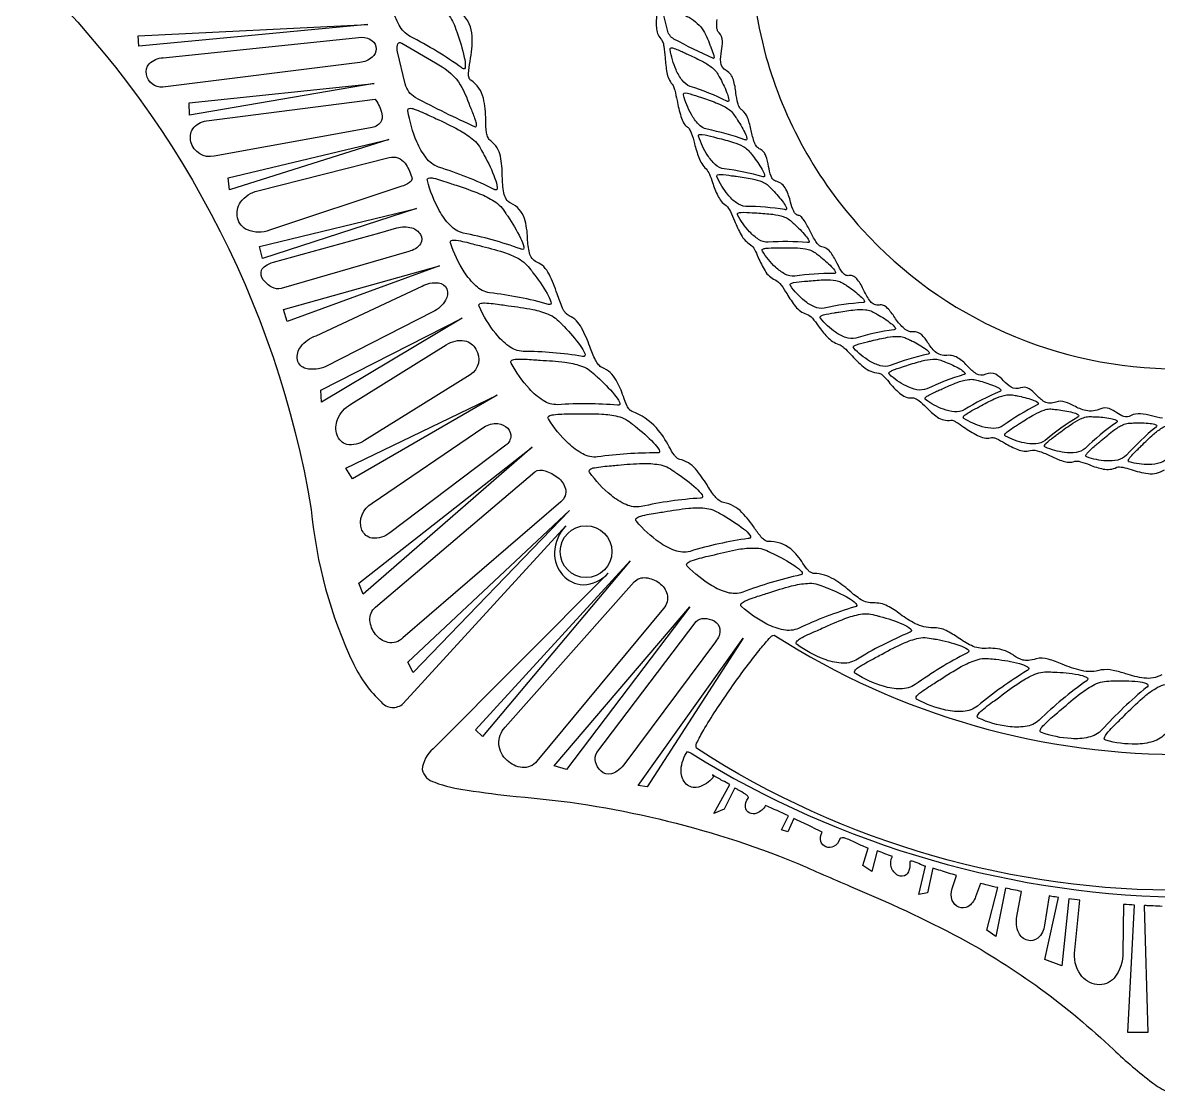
# Model space of a CAD drawing. Extents: x -4 to 118, y -79 to 10.
# Drawn here: x 39.685 to 43.401, y -11.518 to -8.018 of the extents above; entities that cross this region are included whole.
import ezdxf

# ---------------------------------------------------------------- set-up
doc = ezdxf.new("R2010")
doc.units = 0
doc.header["$MEASUREMENT"] = 0

msp = doc.modelspace()

# ---------------------------------------------------------------- linework, layer by layer
for points in [[(44.8648, -7.7514, 0.414337), (43.4657, -6.3523, 0.414336), (42.0666, -7.7514, 0.067872), (42.1175, -8.1277, 0.116958), (42.4319, -8.6939, 0.211596), (43.4657, -9.1504, 0.209775), (44.4936, -8.7004, 0.120786), (44.8165, -8.1166, 0.065799)], [(40.9681, -7.9051, -0.017065), (41.0355, -7.953, -0.044776), (41.0755, -7.9899, -0.068084), (41.0921, -8.0129, -0.033506), (41.1027, -8.0393, 0.00199), (41.1066, -8.0502, -0.036199), (41.1301, -8.1309, -0.066175), (41.1333, -8.1613, -0.205057), (41.1305, -8.168, -0.316875), (41.1242, -8.1669, -0.000003), (41.1225, -8.1657, 0.038607), (40.9529, -8.0626, -0.144147), (40.9173, -8.0256, -0.063665), (40.895, -7.9693, -0.063114), (40.8809, -7.8637, -0.466912), (40.8866, -7.8569, -0.114493), (40.9015, -7.8617, -0.029149), (40.9498, -7.8926, 0.002091)], [(41.7779, -7.9726, -0.105672), (41.7777, -7.9583, -0.209521), (41.7807, -7.9536, -0.157246), (41.7834, -7.9531, -0.097207), (41.7871, -7.9545), (41.86, -7.9968, -0.110755), (41.9089, -8.0373, -0.064589), (41.9338, -8.0904, 0.000004), (41.934, -8.091, 0.001452), (41.9356, -8.0947, -0.021334), (41.9449, -8.1188, -0.050644), (41.9474, -8.1294, -0.084471), (41.9472, -8.1329, -0.234487), (41.9458, -8.1348, -0.019316), (41.8162, -8.071, -0.207099), (41.7947, -8.0421)], [(40.1446, -8.1325), (40.7949, -8.0653, -0.188674), (40.8291, -8.0763, -0.213863), (40.8416, -8.1025, -0.212821), (40.829, -8.1306, -0.160604), (40.7884, -8.1475), (40.1433, -8.229, -0.37979), (40.0904, -8.1868, -0.231808), (40.0987, -8.1526, -0.194329)], [(40.9255, -8.0848), (41.0365, -8.1492, -0.110744), (41.1109, -8.2108, -0.064605), (41.1487, -8.2916, 0.000004), (41.1491, -8.2925, 0.001464), (41.1515, -8.2983, -0.021337), (41.1657, -8.3349, -0.050666), (41.1695, -8.3509, -0.084507), (41.1692, -8.3563, -0.23448), (41.1671, -8.3592, -0.019342), (40.9698, -8.2621, -0.207471), (40.9371, -8.2181), (40.9116, -8.1123, -0.105554), (40.9112, -8.0906, -0.209524), (40.9158, -8.0834, -0.157289), (40.92, -8.0828, -0.097213)], [(41.8039, -8.105, -0.455737), (41.8069, -8.1, -0.115385), (41.817, -8.1015, -0.029708), (41.8512, -8.1161, 0.0022), (41.8645, -8.1223, -0.017374), (41.9128, -8.1459, -0.045548), (41.9423, -8.1654, -0.068552), (41.9552, -8.1785, -0.033606), (41.9646, -8.1945, 0.001998), (41.9682, -8.2011, -0.035875), (41.9912, -8.2509, -0.066526), (41.9961, -8.2703, -0.201884), (41.995, -8.275, -0.317443), (41.9908, -8.2749, -0.000003), (41.9895, -8.2743, 0.039436), (41.8696, -8.2262, -0.147204), (41.843, -8.2061, -0.06458), (41.8232, -8.172, -0.063773)], [(41.8476, -8.2534, -0.4492), (41.8502, -8.248, -0.115781), (41.8604, -8.2483, -0.030038), (41.8958, -8.259, 0.002228), (41.9096, -8.2637, -0.017794), (41.96, -8.2818, -0.045563), (41.9912, -8.2978, -0.070031), (42.0053, -8.3094, -0.034165), (42.0163, -8.3242, 0.002014), (42.0205, -8.3304, -0.036382), (42.0481, -8.3774, -0.066911), (42.0549, -8.3961, -0.201087), (42.0542, -8.4008, -0.316856), (42.05, -8.4012, -0.000006), (42.0483, -8.4006, 0.039737), (41.9247, -8.3665, -0.149145), (41.8963, -8.3495, -0.065533), (41.8733, -8.3178, -0.064282)], [(40.2867, -8.339), (40.8385, -8.2673, 0.176935), (40.8386, -8.2675, 0.017279), (40.8389, -8.268, 0.004934), (40.84, -8.2698, -0.09586), (40.8609, -8.316, -0.194972), (40.8564, -8.3437, -0.205766), (40.8237, -8.3613), (40.3121, -8.4545, -0.402967), (40.2358, -8.4075, -0.210112), (40.2415, -8.365, -0.221319)], [(41.0379, -8.3317, -0.017312), (41.1115, -8.3677, -0.045543), (41.1563, -8.3973, -0.06858), (41.176, -8.4173, -0.033598), (41.1903, -8.4415, 0.002004), (41.1958, -8.4517, -0.035885), (41.2307, -8.5275, -0.066566), (41.2382, -8.5569, -0.201872), (41.2366, -8.564, -0.317306), (41.2301, -8.564, -0.000003), (41.2283, -8.5631, 0.039524), (41.0457, -8.4899, -0.147211), (41.0052, -8.4593, -0.064585), (40.9751, -8.4074, -0.063786), (40.9457, -8.3054, -0.455622), (40.9503, -8.2978, -0.115402), (40.9657, -8.3, -0.029712), (41.0178, -8.3223, 0.002203)], [(41.8968, -8.3892, -0.447385), (41.899, -8.3837, -0.114968), (41.9092, -8.3833, -0.030023), (41.9453, -8.3913, 0.002217), (41.9593, -8.3949, -0.017777), (42.0107, -8.4091, -0.046645), (42.0429, -8.4228, -0.070475), (42.0577, -8.4333, -0.034499), (42.0696, -8.4473, 0.002038), (42.0742, -8.4531, -0.036782), (42.1048, -8.4979, -0.067445), (42.1128, -8.516, -0.200423), (42.1125, -8.5208, -0.315498), (42.1083, -8.5216), (42.1078, -8.5215, 0.040076), (41.9811, -8.4963, -0.150657), (41.9516, -8.4815, -0.066242), (41.9266, -8.4516, -0.064696)], [(40.4541, -8.5678), (40.8843, -8.4588, -0.315579), (40.9363, -8.4777, -0.084471), (40.9573, -8.5208, 0.005152), (40.9589, -8.5254, -0.282033), (40.9561, -8.5357, -0.081213), (40.9448, -8.5445, -0.049879), (40.9263, -8.5528), (40.4932, -8.6969, -0.184104), (40.4205, -8.696, -0.235268), (40.388, -8.6563, -0.206668), (40.3983, -8.6047, -0.185724)], [(41.1037, -8.5497, -0.017777), (41.1804, -8.5772, -0.045613), (41.2278, -8.6016, -0.070066), (41.2494, -8.6193, -0.034178), (41.266, -8.6418, 0.002034), (41.2724, -8.6512, -0.036351), (41.3144, -8.7227, -0.066868), (41.3248, -8.7511, -0.201056), (41.3238, -8.7584, -0.317016), (41.3174, -8.759, -0.000007), (41.3145, -8.758, 0.039673), (41.1268, -8.7062, -0.149154), (41.0835, -8.6803, -0.065543), (41.0485, -8.6321, -0.064308), (41.0094, -8.534, -0.449269), (41.0133, -8.5259, -0.115798), (41.0288, -8.5263, -0.030037), (41.0827, -8.5426, 0.00223)], [(41.957, -8.5216, -0.440705), (41.9587, -8.5159, -0.11541), (41.9687, -8.5143, -0.030348), (42.0052, -8.5182, 0.002306), (42.0197, -8.5202, -0.017924), (42.0722, -8.5286, -0.047096), (42.1056, -8.5386, -0.071763), (42.1214, -8.5474, -0.0349), (42.1346, -8.56, 0.001949), (42.1397, -8.5652, -0.037541), (42.1744, -8.6063, -0.068354), (42.1842, -8.6234, -0.199458), (42.1843, -8.6283, -0.31307), (42.1802, -8.6295, -0.000001), (42.1796, -8.6294, 0.040437), (42.0513, -8.6186, -0.152337), (42.0205, -8.6072, -0.067337), (41.9927, -8.5803, -0.065579)], [(42.0246, -8.6464, -0.440138), (42.0259, -8.6406, -0.11415), (42.0359, -8.6382, -0.03022), (42.0728, -8.6394, 0.002211), (42.0871, -8.6403, -0.018026), (42.14, -8.6447, -0.047856), (42.1739, -8.6522, -0.07253), (42.1903, -8.6598, -0.035378), (42.2043, -8.6714, 0.001976), (42.2096, -8.6762, -0.037541), (42.247, -8.7146, -0.069093), (42.2578, -8.7309, -0.200418), (42.2583, -8.7357, -0.309687), (42.2542, -8.7372, -0.000001), (42.2533, -8.7372, 0.040119), (42.1249, -8.7361, -0.153197), (42.0935, -8.727, -0.068015), (42.0641, -8.7022, -0.066149)], [(40.5055, -8.8018), (40.8536, -8.705), (40.9099, -8.689, -0.150997), (40.9582, -8.689, -0.185817), (40.9869, -8.7111, -0.27436), (40.9868, -8.7414, -0.19104), (40.949, -8.766), (40.5309, -8.8879, -0.194595), (40.5005, -8.883, -0.121606), (40.4722, -8.8588, -0.262302), (40.4669, -8.8277, -0.14078), (40.4794, -8.8133, -0.082732)], [(41.18, -8.7471, -0.017782), (41.2583, -8.7688, -0.04671), (41.3072, -8.7896, -0.070442), (41.3298, -8.8056, -0.034465), (41.3479, -8.8268, 0.002039), (41.3549, -8.8357, -0.036788), (41.4015, -8.9039, -0.06746), (41.4136, -8.9315, -0.200393), (41.4131, -8.9388, -0.315464), (41.4067, -8.9399), (41.4061, -8.9397, 0.040153), (41.2132, -8.9015, -0.150648), (41.1684, -8.8789, -0.066239), (41.1303, -8.8334, -0.064698), (41.0849, -8.7385, -0.447317), (41.0883, -8.7301, -0.115032), (41.1038, -8.7294, -0.030033), (41.1587, -8.7417, 0.002219)], [(42.1058, -8.765, -0.438331), (42.1067, -8.7591, -0.113296), (42.1165, -8.756, -0.030204), (42.1535, -8.7544, 0.002163), (42.1677, -8.7542, -0.017735), (42.2208, -8.7547, -0.04805), (42.2551, -8.7596, -0.074163), (42.2719, -8.7659, -0.036243), (42.2866, -8.7764, 0.002048), (42.2922, -8.7809, -0.038732), (42.332, -8.8163, -0.069697), (42.3439, -8.8318, -0.19993), (42.3446, -8.8366, -0.308483), (42.3407, -8.8384, -0.000008), (42.3387, -8.8384, 0.039917), (42.2116, -8.8469, -0.154077), (42.1797, -8.8402, -0.068704), (42.1487, -8.8178, -0.066659)], [(40.6454, -9.0422), (40.9919, -8.88, -0.1534), (41.0454, -8.8689, -0.266493), (41.073, -8.8889, -0.22812), (41.0689, -8.9256, -0.139352), (41.0272, -8.9644), (40.6774, -9.1427, -0.164642), (40.6121, -9.1495, -0.279977), (40.5843, -9.1208, -0.210362), (40.5951, -9.0779, -0.154439)], [(42.1972, -8.8781, -0.437067), (42.1978, -8.8721, -0.112907), (42.2074, -8.8682, -0.030216), (42.2441, -8.8639, 0.002174), (42.2583, -8.8627, -0.017935), (42.3113, -8.8591, -0.04841), (42.3458, -8.8615, -0.073848), (42.363, -8.8665, -0.036431), (42.3784, -8.8759, 0.002031), (42.3843, -8.8798, -0.038491), (42.4262, -8.9122, -0.07039), (42.4391, -8.9268, -0.201193), (42.4401, -8.9315, -0.305014), (42.4363, -8.9336), (42.436, -8.9336, 0.040251), (42.3082, -8.9518, -0.154757), (42.2759, -8.9476, -0.069429), (42.2435, -8.9275, -0.067434)], [(41.179, -8.9458, -0.440289), (41.1815, -8.9371, -0.115573), (41.1967, -8.9346, -0.030383), (41.2523, -8.9406, 0.00233), (41.2744, -8.9437, -0.017895), (41.3543, -8.9564, -0.047101), (41.405, -8.9716, -0.071808), (41.4291, -8.985, -0.034937), (41.4492, -9.0042, 0.001967), (41.4569, -9.0121, -0.037443), (41.5098, -9.0746, -0.06828), (41.5246, -9.1007, -0.199429), (41.5248, -9.108, -0.313303), (41.5186, -9.1099, -0.000001), (41.5173, -9.1097, 0.040382), (41.3224, -9.0934, -0.152317), (41.2756, -9.076, -0.067323), (41.2333, -9.035, -0.065587)], [(42.2958, -8.9847, -0.436143), (42.2959, -8.9787, -0.111932), (42.3052, -8.9742, -0.030097), (42.3415, -8.9671, 0.002222), (42.3557, -8.9648, -0.017952), (42.4083, -8.9572, -0.048059), (42.4429, -8.957, -0.073931), (42.4605, -8.9608, -0.036282), (42.4765, -8.9691, 0.001834), (42.4825, -8.9724, -0.038815), (42.5264, -9.0016, -0.070852), (42.5402, -9.0152, -0.201638), (42.5415, -9.0198, -0.30328), (42.5379, -9.0222, -0.000006), (42.5362, -9.0225, 0.03984), (42.4112, -9.05, -0.154906), (42.3787, -9.0482, -0.070012), (42.3451, -9.0305, -0.068206)], [(40.7584, -9.2665), (41.0713, -9.0722, -0.194891), (41.1314, -9.0584, -0.212767), (41.1684, -9.0859, -0.408145), (41.1496, -9.1703), (40.8037, -9.3847, -0.20939), (40.7461, -9.3977, -0.246995), (40.714, -9.3674, -0.182304), (40.7154, -9.3161, -0.164086)], [(42.4047, -9.083, -0.437034), (42.4044, -9.077, -0.110879), (42.4134, -9.0718, -0.029927), (42.4493, -9.062, 0.00211), (42.4631, -9.0587, -0.017942), (42.5151, -9.0472, -0.047794), (42.5496, -9.0443, -0.074284), (42.5672, -9.0467, -0.03685), (42.5836, -9.0537, 0.002182), (42.5901, -9.0568, -0.039301), (42.6358, -9.0826, -0.071806), (42.6504, -9.0951, -0.20256), (42.6521, -9.0996, -0.299609), (42.6486, -9.1022, -0.000001), (42.6479, -9.1024, 0.039809), (42.524, -9.1395, -0.15487), (42.4915, -9.1401, -0.070589), (42.4568, -9.125, -0.06909)], [(41.3786, -9.1221, -0.018029), (41.4591, -9.1288, -0.047784), (41.5107, -9.1402, -0.072553), (41.5356, -9.1518, -0.035365), (41.5569, -9.1694, 0.001963), (41.565, -9.1767, -0.037502), (41.6219, -9.2351, -0.069074), (41.6383, -9.26, -0.200405), (41.639, -9.2673, -0.309738), (41.6329, -9.2696, -0.000001), (41.6317, -9.2695, 0.040136), (41.4361, -9.2678, -0.153199), (41.3883, -9.254, -0.068005), (41.3435, -9.2163, -0.066075), (41.2835, -9.1314, -0.439569), (41.2855, -9.1225, -0.11424), (41.3007, -9.1189, -0.03025), (41.3567, -9.1207, 0.002226)], [(42.5212, -9.1684, -0.436877), (42.5206, -9.1624, -0.10992), (42.5293, -9.1564, -0.029787), (42.5645, -9.1439, 0.002086), (42.578, -9.1396, -0.017715), (42.6291, -9.1243, -0.047719), (42.6633, -9.1188, -0.074121), (42.6811, -9.1199, -0.036985), (42.6978, -9.1256, 0.002202), (42.7045, -9.1282, -0.039425), (42.7518, -9.1505, -0.072507), (42.7672, -9.1619, -0.204265), (42.7691, -9.1663, -0.296364), (42.7658, -9.1692, -0.000001), (42.7651, -9.1694, 0.039656), (42.644, -9.2157, -0.154661), (42.6116, -9.2187, -0.071021), (42.576, -9.2063, -0.069461)], [(42.64, -9.2512, -0.437047), (42.6387, -9.2454, -0.108898), (42.6467, -9.2385, -0.029599), (42.6803, -9.2222, 0.002201), (42.6936, -9.2163, -0.017606), (42.7429, -9.1952, -0.047543), (42.7764, -9.186, -0.074645), (42.7943, -9.185, -0.037416), (42.8116, -9.1889, 0.002041), (42.8183, -9.1907, -0.039811), (42.8676, -9.2075, -0.073576), (42.8839, -9.2171, -0.207119), (42.8863, -9.2212, -0.291554), (42.8833, -9.2245, -0.000001), (42.8828, -9.2247, 0.039218), (42.7666, -9.2845, -0.153947), (42.7347, -9.2911, -0.071573), (42.6981, -9.2828, -0.070519)], [(42.7654, -9.3126, -0.439301), (42.7639, -9.3069, -0.107299), (42.7714, -9.2994, -0.029262), (42.8039, -9.2806, 0.002123), (42.8167, -9.2737, -0.01765), (42.8646, -9.249, -0.047567), (42.8974, -9.2373, -0.074122), (42.9151, -9.2351, -0.03749), (42.9325, -9.2376, 0.00215), (42.9394, -9.2389, -0.040532), (42.9897, -9.252, -0.074307), (43.0066, -9.2603, -0.209391), (43.0092, -9.2642, -0.288541), (43.0064, -9.2677, -0.000004), (43.0051, -9.2684, 0.038344), (42.8939, -9.3363, -0.153293), (42.8625, -9.3454, -0.071931), (42.8255, -9.3398, -0.071198)], [(42.9012, -9.3705, -0.4417), (42.8993, -9.3649, -0.106331), (42.9063, -9.3569, -0.029024), (42.9376, -9.3356, 0.002091), (42.9498, -9.3278, -0.017369), (42.996, -9.2996, -0.047085), (43.028, -9.2854, -0.074783), (43.0455, -9.2818, -0.037725), (43.0632, -9.2831, 0.002048), (43.07, -9.2838, -0.040624), (43.121, -9.2931, -0.074824), (43.1384, -9.3002, -0.210329), (43.1413, -9.3039, -0.286412), (43.1388, -9.3076, -0.000003), (43.1377, -9.3082, 0.03865), (43.031, -9.3845, -0.152219), (43.0002, -9.3959, -0.072001), (42.9629, -9.3931, -0.071475)], [(41.4997, -9.2979, -0.017762), (41.5805, -9.2985, -0.048058), (41.6327, -9.306, -0.074162), (41.6583, -9.3156, -0.036219), (41.6806, -9.3317, 0.002016), (41.6892, -9.3384, -0.038718), (41.7498, -9.3923, -0.069704), (41.7678, -9.4159, -0.199859), (41.7689, -9.4231, -0.308481), (41.763, -9.4259, -0.000006), (41.7601, -9.4259, 0.039948), (41.5666, -9.4389, -0.154082), (41.518, -9.4287, -0.068714), (41.4708, -9.3945, -0.066673), (41.4054, -9.3143, -0.438438), (41.4069, -9.3052, -0.113256), (41.4218, -9.3005, -0.030194), (41.4781, -9.2981, 0.002159)], [(43.0317, -9.4064, -0.446831), (43.0294, -9.401, -0.104782), (43.0359, -9.3925, -0.028588), (43.0657, -9.3689, 0.002041), (43.0774, -9.3603, -0.017423), (43.1216, -9.3286, -0.04635), (43.1526, -9.3121, -0.074005), (43.1699, -9.3072, -0.037761), (43.1875, -9.3071, 0.002161), (43.1944, -9.3073, -0.040645), (43.2459, -9.3128, -0.075236), (43.2638, -9.3185, -0.73266), (43.2646, -9.3258), (43.2643, -9.326, 0.038399), (43.162, -9.4107, -0.150912), (43.1321, -9.4243, -0.07208), (43.0947, -9.4243, -0.072082)], [(43.1672, -9.4387, -0.446903), (43.1645, -9.4334, -0.104501), (43.1704, -9.4244, -0.028512), (43.1985, -9.3988, 0.002104), (43.2098, -9.3892, -0.017074), (43.2518, -9.3543, -0.045784), (43.2817, -9.3354, -0.073188), (43.2986, -9.3293, -0.037403), (43.3163, -9.3278, 0.002), (43.3232, -9.3275, -0.040762), (43.3748, -9.3291, -0.075858), (43.393, -9.3335, -0.7313), (43.3943, -9.3408), (43.394, -9.341, 0.037803), (43.2974, -9.433, -0.149755), (43.2684, -9.4489, -0.072012), (43.2312, -9.4517, -0.072251)], [(41.2622, -9.4031), (40.887, -9.6872, -0.192688), (40.8278, -9.7044, -0.256519), (40.7953, -9.6782, -0.373851), (40.8289, -9.59), (41.1942, -9.3413, -0.159665), (41.2405, -9.3296, -0.185648), (41.2724, -9.345, -0.21913), (41.2822, -9.374, -0.225048)], [(43.3063, -9.4553, -0.451874), (43.3033, -9.4502, -0.103392), (43.3087, -9.4409, -0.028138), (43.335, -9.4132, 0.002109), (43.3456, -9.4027, -0.01684), (43.3853, -9.3648, -0.045618), (43.4139, -9.3437, -0.073007), (43.4304, -9.3363, -0.037512), (43.4478, -9.3335, 0.002091), (43.4547, -9.3327, -0.040662), (43.5064, -9.3305, -0.076049), (43.5248, -9.3335, -0.736943), (43.5265, -9.3406), (43.5264, -9.3407, 0.037179), (43.4359, -9.4399, -0.148495), (43.408, -9.4579, -0.071841), (43.371, -9.4636, -0.072751)], [(41.6333, -9.4657, -0.017927), (41.7139, -9.4602, -0.048453), (41.7664, -9.4638, -0.073878), (41.7926, -9.4715, -0.036449), (41.816, -9.4858, 0.002009), (41.8249, -9.4918, -0.038489), (41.8888, -9.5411, -0.070373), (41.9083, -9.5633, -0.20121), (41.9099, -9.5704, -0.305074), (41.9042, -9.5736), (41.9037, -9.5736, 0.040259), (41.7091, -9.6014, -0.15469), (41.66, -9.5949, -0.069429), (41.6107, -9.5643, -0.067497), (41.5403, -9.4891, -0.437328), (41.5411, -9.48, -0.112856), (41.5558, -9.4741, -0.030201), (41.6117, -9.4675, 0.002168)], [(40.9294, -10.0314, -0.242625), (40.8803, -10.0461, -0.17437), (40.8397, -10.0195, -0.153398), (40.8215, -9.9736, -0.239596), (40.8394, -9.9303), (41.3613, -9.4873, -0.234909), (41.3944, -9.4845, -0.102947), (41.436, -9.506, -0.164962), (41.4616, -9.5427, -0.275878), (41.4463, -9.5854)], [(41.7844, -9.6182, -0.017968), (41.8645, -9.6067, -0.047998), (41.9172, -9.6064, -0.073904), (41.9439, -9.6121, -0.03629), (41.9683, -9.6247, 0.001877), (41.9774, -9.6299, -0.038784), (42.0443, -9.6743, -0.070857), (42.0652, -9.6949, -0.201643), (42.0673, -9.7019, -0.303239), (42.0618, -9.7055, -0.000006), (42.059, -9.706, 0.039867), (41.8689, -9.7479, -0.154866), (41.8195, -9.7451, -0.070002), (41.7684, -9.7183, -0.068217), (41.6933, -9.6486, -0.436031), (41.6935, -9.6394, -0.111954), (41.7076, -9.6325, -0.030104), (41.7628, -9.6217, 0.00223)], [(41.5287, -9.8336, -0.412483), (41.4439, -9.7488, -0.412502), (41.5287, -9.664, -0.412521), (41.6135, -9.7488, -0.412502)], [(41.9488, -9.7587, -0.017947), (42.0279, -9.7412, -0.047851), (42.0804, -9.7369, -0.074261), (42.1073, -9.7406, -0.03682), (42.1321, -9.7511, 0.002159), (42.142, -9.7558, -0.039304), (42.2116, -9.7951, -0.071776), (42.2338, -9.8141, -0.202586), (42.2363, -9.8209, -0.299714), (42.2311, -9.825, -0.000001), (42.23, -9.8252, 0.039738), (42.0415, -9.8817, -0.154917), (41.992, -9.8826, -0.070604), (41.9392, -9.8597, -0.069071), (41.8599, -9.7958, -0.436824), (41.8595, -9.7866, -0.110891), (41.8732, -9.7786, -0.029935), (41.9278, -9.7637, 0.002116)], [(41.2635, -10.3236), (41.6862, -9.8476, -0.238013), (41.7247, -9.8342, -0.138102), (41.7679, -9.8512, -0.171346), (41.7943, -9.8882, -0.244748), (41.7821, -9.9346), (41.3674, -10.4349, -0.257983), (41.3196, -10.4555, -0.167245), (41.2705, -10.4322, -0.431209)], [(42.1237, -9.8844, -0.017705), (42.2015, -9.861, -0.047835), (42.2536, -9.8527, -0.074228), (42.2806, -9.8543, -0.037046), (42.3061, -9.863, 0.002186), (42.3163, -9.867, -0.039411), (42.3882, -9.9009, -0.072507), (42.4116, -9.9183, -0.20431), (42.4146, -9.9249, -0.296335), (42.4096, -9.9293, -0.000001), (42.4083, -9.9297, 0.039606), (42.2241, -10.0001, -0.154658), (42.1748, -10.0047, -0.071029), (42.1207, -9.9858, -0.069493), (42.0373, -9.9281, -0.436554), (42.0364, -9.9189, -0.110021), (42.0496, -9.9099, -0.02981), (42.1031, -9.8909, 0.002108)], [(42.5894, -10.0123, -0.000001), (42.5885, -10.0127, 0.039217), (42.4118, -10.1036, -0.153966), (42.3632, -10.1137, -0.071579), (42.3076, -10.101, -0.070529), (42.2191, -10.053, -0.437299), (42.2172, -10.044, -0.108791), (42.2294, -10.0336, -0.029575), (42.2805, -10.0088, 0.002186), (42.3007, -9.9998, -0.017618), (42.3758, -9.9678, -0.047623), (42.4268, -9.9537, -0.074681), (42.454, -9.9523, -0.037407), (42.4804, -9.9581, 0.002029), (42.4905, -9.9608, -0.039839), (42.5654, -9.9865, -0.073587), (42.5903, -10.0011, -0.207193), (42.5939, -10.0073, -0.291504)], [(41.5644, -10.4062), (41.889, -9.9779, -0.217297), (41.9149, -9.9674, -0.136793), (41.9475, -9.9756, -0.225476), (41.9667, -10.0014, -0.208695), (41.9523, -10.0435), (41.6551, -10.4421, -0.177883), (41.6117, -10.4759, -0.244132), (41.5777, -10.4672, -0.157714), (41.5598, -10.4369, -0.217819)], [(42.1448, -10.0218, 0.299997), (44.8505, -9.9914, -0.243692), (44.8668, -10.0035, -0.026531), (44.8963, -10.0439, -0.014969), (44.9757, -10.1729, -0.038025), (45.0788, -10.3687, -0.29895), (41.8899, -10.3925, -0.257462), (41.8932, -10.3714, -0.030315), (41.9173, -10.326, -0.01841), (42.0024, -10.1964, -0.015305), (42.095, -10.0722, -0.021558), (42.1284, -10.0335, -0.207097)], [(42.777, -10.0797, -0.000004), (42.7749, -10.0808, 0.038307), (42.6059, -10.1841, -0.153319), (42.558, -10.1979, -0.071933), (42.5017, -10.1894, -0.071133), (42.4103, -10.1481, -0.439214), (42.4079, -10.1393, -0.107284), (42.4194, -10.128, -0.029264), (42.4689, -10.0993, 0.002123), (42.4883, -10.0889, -0.017628), (42.5611, -10.0513, -0.047612), (42.6111, -10.0335, -0.074093), (42.638, -10.0301, -0.037479), (42.6645, -10.0339, 0.002154), (42.6751, -10.0358, -0.040506), (42.7515, -10.0558, -0.074271), (42.7773, -10.0685, -0.209427), (42.7813, -10.0744, -0.288633)], [(42.9739, -10.1372, -0.000002), (42.9724, -10.1382, 0.03861), (42.8099, -10.2543, -0.1522), (42.7631, -10.2716, -0.072005), (42.7063, -10.2673, -0.071526), (42.6125, -10.233, -0.44188), (42.6095, -10.2244, -0.106379), (42.6202, -10.2123, -0.029024), (42.6678, -10.18, 0.002098), (42.6864, -10.1681, -0.017392), (42.7567, -10.1251, -0.047171), (42.8053, -10.1036, -0.074841), (42.832, -10.0981, -0.03776), (42.8589, -10.1, 0.00207), (42.8694, -10.1011, -0.04059), (42.9469, -10.1153, -0.074829), (42.9735, -10.126, -0.210367), (42.9778, -10.1317, -0.286354)], [(43.1675, -10.1711), (43.1673, -10.1713, 0.038405), (43.0115, -10.3002, -0.150858), (42.9659, -10.321, -0.072062), (42.909, -10.321, -0.072084), (42.8131, -10.2938, -0.447043), (42.8096, -10.2855, -0.104684), (42.8196, -10.2725, -0.028569), (42.865, -10.2367, 0.002034), (42.8827, -10.2235, -0.017389), (42.95, -10.1754, -0.046331), (42.9972, -10.1502, -0.073951), (43.0234, -10.1428, -0.037759), (43.0502, -10.1426, 0.00218), (43.0609, -10.143, -0.040585), (43.1391, -10.1513, -0.075209), (43.1663, -10.16, -0.732921)], [(43.3644, -10.1919), (43.364, -10.1922, 0.037823), (43.2171, -10.3323, -0.149769), (43.1729, -10.3565, -0.072015), (43.1162, -10.3608, -0.072223), (43.0188, -10.3409, -0.447272), (43.0148, -10.3329, -0.104386), (43.0238, -10.3192, -0.028487), (43.0667, -10.2802, 0.002084), (43.0837, -10.2656, -0.01708), (43.1477, -10.2125, -0.045784), (43.1931, -10.1838, -0.073259), (43.2189, -10.1744, -0.037458), (43.2458, -10.1722, 0.002031), (43.2562, -10.1718, -0.040777), (43.3348, -10.1742, -0.075863), (43.3625, -10.1808, -0.731402)], [(43.5645, -10.1917), (43.5643, -10.1919, 0.037164), (43.4266, -10.3428, -0.148471), (43.3842, -10.3702, -0.071836), (43.3279, -10.3788, -0.072799), (43.2294, -10.3662, -0.452001), (43.2248, -10.3585, -0.103436), (43.2329, -10.3443, -0.028137), (43.273, -10.3022, 0.002111), (43.2892, -10.2861, -0.016812), (43.3496, -10.2284, -0.045613), (43.3931, -10.1964, -0.073049), (43.4181, -10.1851, -0.037503), (43.4447, -10.1809, 0.002108), (43.4552, -10.1797, -0.040726), (43.5338, -10.1762, -0.076088), (43.5619, -10.1808, -0.736653)]]:
    msp.add_lwpolyline(points, format="xyb", close=True)
for points in [[(39.6861, -7.8309, -0.162263), (40.6296, -9.6106, 0.090169), (40.7691, -10.1184, 0.097521), (40.8584, -10.2404, 0.439869), (40.9303, -10.2457), (41.463, -9.6638, 0.186106), (41.4252, -9.7516, 0.187867), (41.4521, -9.8252, 0.209763), (41.5191, -9.8569, 0.207972), (41.6014, -9.8191), (41.0283, -10.3939, 0.19772), (40.9925, -10.462, 0.285968), (41.0333, -10.5038, 0.057039), (41.1395, -10.5297, 0.009947), (41.2997, -10.5502, -0.07679), (42.2165, -10.7673, 0.002482), (42.3944, -10.8447, -0.022239), (42.7535, -11.013, -0.065024), (43.2545, -11.3787, 0.024212), (43.3825, -11.4873, 0.050357), (43.434, -11.5183, 0.105986)], [(43.4133, -10.1518, -0.157779), (43.3547, -10.1628, -0.049077), (43.2953, -10.1487, 0.025796), (43.254, -10.1376, 0.091066), (43.2148, -10.1361, -0.13423), (43.149, -10.138, -0.04271), (43.0869, -10.1171, 0.031989), (43.0414, -10.1009, 0.132429), (43.0012, -10.0996, -0.053846), (42.9762, -10.1047, -0.077142), (42.9577, -10.1035, -0.095892), (42.93, -10.0895, 0.072011), (42.897, -10.0721, 0.095), (42.8379, -10.0656, -0.127861), (42.7896, -10.0563, -0.041154), (42.7467, -10.031, 0.0372), (42.7072, -10.0073, 0.122103), (42.6645, -9.9977, -0.123199), (42.606, -9.9846, -0.04399), (42.5578, -9.9541, 0.041817), (42.5152, -9.9268, 0.136158), (42.4685, -9.9168, -0.159672), (42.429, -9.9061, -0.040753), (42.3905, -9.8769, 0.045472), (42.3399, -9.8393, 0.126443), (42.275, -9.8201, -0.125485), (42.2651, -9.8176, -0.077009), (42.2562, -9.8105, -0.041422), (42.2386, -9.7872, 0.078221), (42.1984, -9.74, 0.175551), (42.1242, -9.7157, -0.143343), (42.1143, -9.7124, -0.064214), (42.104, -9.7034, -0.030192), (42.0815, -9.6737, 0.046445), (42.0389, -9.6208, 0.155758), (41.9785, -9.5877, -0.114265), (41.9641, -9.5813, -0.06016), (41.9507, -9.5685, -0.032843), (41.9245, -9.5306, 0.044234), (41.8866, -9.4779, 0.165923), (41.8352, -9.4467, -0.114647), (41.8261, -9.4421, -0.062148), (41.8177, -9.4332, -0.032073), (41.8008, -9.4056, 0.056754), (41.7591, -9.3438, 0.124665), (41.6794, -9.29, -0.117262), (41.6705, -9.2834, -0.061488), (41.6633, -9.2724, -0.032504), (41.6507, -9.241, 0.05235), (41.6272, -9.1871, 0.163642), (41.5814, -9.1463, -0.118258), (41.5699, -9.1373, -0.053824), (41.5597, -9.1217, -0.027623), (41.5411, -9.0778, 0.038039), (41.5139, -9.0166, 0.169041), (41.4734, -8.9766, -0.136941), (41.4619, -8.9679, -0.058006), (41.452, -8.9518, -0.028227), (41.4341, -8.9054, 0.039364), (41.4079, -8.8409, 0.067827), (41.3903, -8.816, 0.127935), (41.3678, -8.8016, -0.229123), (41.3438, -8.7712, -0.052081), (41.3373, -8.7232, 0.06726), (41.327, -8.6582, 0.209132), (41.2824, -8.6083, -0.140352), (41.2677, -8.5949, -0.083805), (41.2597, -8.5743, -0.045323), (41.2547, -8.5198, 0.048801), (41.2482, -8.4545, 0.191663), (41.2171, -8.4046, -0.128387), (41.208, -8.3937, -0.069438), (41.2031, -8.3778, -0.03654), (41.2002, -8.3355, 0.059066), (41.1928, -8.2648, 0.194295), (41.1517, -8.2061, -0.186992), (41.1458, -8.1978, -0.078087), (41.1442, -8.184, -0.032932), (41.1491, -8.144, 0.057852), (41.1558, -8.0618, 0.205007), (41.1216, -7.9868, -0.171874)], [(41.7602, -7.9863, 0.040688), (41.7588, -8.0332, 0.173272), (41.7731, -8.0703, -0.108945), (41.7794, -8.0801, -0.049091), (41.7833, -8.0944, -0.025525), (41.7875, -8.1318, 0.031303), (41.7934, -8.1808, 0.137267), (41.8108, -8.2192, -0.089369), (41.8151, -8.2267, -0.030373), (41.8191, -8.2388, -0.014289), (41.8265, -8.2721, 0.025139), (41.8391, -8.3246, 0.049174), (41.8477, -8.3453, 0.133571), (41.8585, -8.3576, -0.123158), (41.8664, -8.3651, -0.053869), (41.8728, -8.3777, -0.026788), (41.8836, -8.4131, 0.028528), (41.898, -8.4591, 0.112434), (41.9213, -8.496, -0.09836), (41.9324, -8.5136, -0.01843), (41.9424, -8.5402, 0.032955), (41.9599, -8.5837, 0.133788), (41.9867, -8.6162, -0.109354), (42.0012, -8.6356, -0.020392), (42.0147, -8.6659, 0.033876), (42.0364, -8.712, 0.144378), (42.0671, -8.7441, -0.127092), (42.0797, -8.7595, -0.021707), (42.092, -8.7855, 0.039859), (42.1144, -8.8297, 0.165811), (42.1475, -8.8591, -0.130237), (42.1674, -8.8763, -0.026326), (42.1863, -8.9053, 0.039368), (42.2141, -8.946, 0.154113), (42.2505, -8.9714, -0.141501), (42.2695, -8.9848, -0.027826), (42.2887, -9.0095, 0.03792), (42.3177, -9.0458, 0.12787), (42.3561, -9.0706, -0.091901), (42.3638, -9.0742, -0.037824), (42.3728, -9.0813, -0.018767), (42.3941, -9.1029, 0.038956), (42.4371, -9.144, 0.163809), (42.4867, -9.1646, -0.137246), (42.4932, -9.1669, -0.049996), (42.5009, -9.1731, -0.022531), (42.5192, -9.1932, 0.042345), (42.5546, -9.2298, 0.070369), (42.5743, -9.2422, 0.130697), (42.5948, -9.2456, -0.115562), (42.6061, -9.2475, -0.063524), (42.6175, -9.2542, -0.035212), (42.6416, -9.2763, 0.053763), (42.6783, -9.3082, 0.195167), (42.7229, -9.3187, -0.116498), (42.7303, -9.32, -0.040343), (42.74, -9.3247, -0.018412), (42.765, -9.3409, 0.034645), (42.8101, -9.3688, 0.061881), (42.832, -9.3767, 0.13491), (42.8511, -9.3762, -0.146398), (42.8599, -9.3753, -0.060635), (42.8711, -9.3787, -0.028503), (42.8992, -9.3935, 0.039391), (42.9415, -9.4148, 0.063657), (42.9624, -9.42, 0.114045), (42.9818, -9.4179, -0.145507), (43.0128, -9.4208, -0.028553), (43.0503, -9.4364, 0.031187), (43.0897, -9.4526, 0.05487), (43.1074, -9.4562, 0.108516), (43.1225, -9.4545, -0.153443), (43.1469, -9.4543, -0.032546), (43.1768, -9.4645, 0.049008), (43.2211, -9.4783, 0.167767), (43.2657, -9.4728, -0.100324), (43.2741, -9.4714, -0.045394), (43.2849, -9.4727, -0.023216), (43.3122, -9.4801, 0.050222), (43.3678, -9.4929, 0.185275), (43.4215, -9.4806, -0.157346)], [(43.4156, -9.3114, -0.044605), (43.3787, -9.3045, 0.040273), (43.3433, -9.2978, 0.154887), (43.3121, -9.3037, -0.233888), (43.2884, -9.3065, -0.066307), (43.2653, -9.294, 0.061912), (43.2407, -9.2805, 0.195463), (43.213, -9.2814, -0.15931), (43.1641, -9.2873, -0.070297), (43.1254, -9.2716, 0.050096), (43.0968, -9.259, 0.150882), (43.066, -9.259, -0.226407), (43.0286, -9.2582, -0.083086), (43.0018, -9.2356, 0.069393), (42.9791, -9.2157, 0.225342), (42.9504, -9.2127, -0.225459), (42.9196, -9.2102, -0.070607), (42.8952, -9.1896, 0.078462), (42.8696, -9.1684, 0.239422), (42.8365, -9.1681, -0.252516), (42.8053, -9.1664, -0.069269), (42.7785, -9.143, 0.057761), (42.749, -9.1167, 0.171193), (42.7093, -9.1063, -0.207299), (42.6717, -9.0947, -0.070319), (42.6474, -9.065, 0.060803), (42.627, -9.0392, 0.212846), (42.5987, -9.0291, -0.134137), (42.5814, -9.0262, -0.083306), (42.5659, -9.0156, -0.048857), (42.5388, -8.9819, 0.047049), (42.5146, -8.9516, 0.090586), (42.5018, -8.9429, 0.155737), (42.4881, -8.9415, -0.167432), (42.4723, -8.94, -0.109351), (42.4594, -8.9297, -0.056259), (42.4382, -8.8941, 0.05348), (42.4173, -8.8588, 0.100989), (42.4045, -8.848, 0.160226), (42.389, -8.8454, -0.162702), (42.3772, -8.8434, -0.101522), (42.3675, -8.8348, -0.05101), (42.3508, -8.8057, 0.050811), (42.3305, -8.7707, 0.199973), (42.2998, -8.7511, -0.153801), (42.2905, -8.7458, -0.055275), (42.281, -8.734, -0.025996), (42.2618, -8.6996, 0.026003), (42.2427, -8.6651, 0.055296), (42.2332, -8.6533, 0.153874), (42.2239, -8.6481, -0.175586), (42.2149, -8.6442, -0.093497), (42.2082, -8.6349, -0.043576), (42.1982, -8.6053, 0.055677), (42.1828, -8.5627, 0.222757), (42.1512, -8.5365, -0.157146), (42.1411, -8.5307, -0.091112), (42.1343, -8.5196, -0.047155), (42.1262, -8.4878, 0.046196), (42.1175, -8.4535, 0.078721), (42.1098, -8.4402, 0.130423), (42.0984, -8.4318, -0.140858), (42.0877, -8.4237, -0.070771), (42.0799, -8.4096, -0.036951), (42.0691, -8.3708, 0.033376), (42.0581, -8.3307, 0.157319), (42.0389, -8.3031, -0.117674), (42.0306, -8.2943, -0.064095), (42.0253, -8.2813, -0.035792), (42.0193, -8.2478, 0.04754), (42.0109, -8.2047, 0.198149), (41.9877, -8.1744, -0.260187), (41.9694, -8.1471, -0.068318), (41.972, -8.11, 0.049487), (41.9751, -8.0774, 0.195263), (41.9646, -8.0508, -0.133646), (41.9592, -8.0438, -0.077341), (41.9568, -8.0338, -0.04003), (41.9575, -8.0071, 0.051432)], [(43.4142, -10.91, -0.006391), (43.385, -10.9086, 0.003857), (43.3646, -10.9076, 0.011464), (43.358, -10.9074, 0.126107), (43.3555, -10.9077), (43.3669, -11.3228), (43.3016, -11.3232), (43.3236, -10.9059, -0.003538), (43.2891, -10.9036, 0.000008), (43.2875, -10.9034), (43.2848, -11.0593, -0.182936), (43.2572, -11.1444, -0.246772), (43.2003, -11.1661, -0.210875), (43.1464, -11.1327, -0.183835), (43.128, -11.0527), (43.1448, -10.8899, -0.004458), (43.1084, -10.8853), (43.0853, -11.1048), (43.0302, -11.0838), (43.0744, -10.8807, -0.011239), (43.0534, -10.8772, 0.002348), (43.0446, -10.8757), (43.029, -10.9709, -0.188376), (43.0071, -11.0139, -0.244211), (42.9731, -11.021, -0.21149), (42.9445, -10.996, -0.161951), (42.9387, -10.9428), (42.9541, -10.8611, -0.007353), (42.9267, -10.8556, 0.006701), (42.9011, -10.8504), (42.8698, -11.0082), (42.8397, -10.9875), (42.8764, -10.8484, -0.013965), (42.8421, -10.8403, 0.006947), (42.8195, -10.8347), (42.8033, -10.8783, -0.181809), (42.7781, -10.9109, -0.229819), (42.7486, -10.9127, -0.200519), (42.7273, -10.8906, -0.176789), (42.7269, -10.8516), (42.7407, -10.8085, -0.009563), (42.6892, -10.793, 0.002937), (42.6637, -10.785), (42.6459, -10.8659), (42.6173, -10.8705), (42.639, -10.7779, -0.274939), (42.6385, -10.7784, -0.112098), (42.6376, -10.7784, -0.057311), (42.6343, -10.7774, -0.017448), (42.6236, -10.7725, 0.043879), (42.5999, -10.7626, 0.141094), (42.5913, -10.7621, 0.365018), (42.5881, -10.7679, -0.087417), (42.5854, -10.7925, -0.143405), (42.5765, -10.8066, -0.296888), (42.5501, -10.8084, -0.428095), (42.531, -10.7467, 0.00611), (42.4816, -10.7284), (42.4642, -10.7955), (42.4341, -10.7759), (42.4518, -10.7198, -0.019567), (42.416, -10.7039, 0.028713), (42.3792, -10.6878, 0.083), (42.3664, -10.6853, 0.324444), (42.3597, -10.6892, -0.195906), (42.3387, -10.7141, -0.209272), (42.3135, -10.715, -0.224713), (42.2969, -10.6975, -0.211454), (42.3016, -10.667, 0.001349), (42.2084, -10.6219), (42.1894, -10.6657), (42.1686, -10.6598), (42.1912, -10.6135, 0.007266), (42.1163, -10.5802, -0.000011), (42.1163, -10.5802, -0.154694), (42.0878, -10.6048, -0.218367), (42.0626, -10.6041, -0.248982), (42.0501, -10.5852, -0.190029), (42.0597, -10.5555, 0.23935), (42.0602, -10.553, 0.111349), (42.0586, -10.5501, 0.064645), (42.0505, -10.543, 0.024071), (42.0257, -10.528, -0.007239), (42.0155, -10.5222), (41.9809, -10.5918), (41.9472, -10.6057), (41.9989, -10.5113, 0.008152), (41.9756, -10.4985, -0.015438), (41.9423, -10.4798, 0.272433), (41.9424, -10.4803, 0.085369), (41.943, -10.4809, 0.033623), (41.9448, -10.482, -0.028952), (41.9464, -10.483, -0.08403), (41.9468, -10.4834, -0.326002), (41.9469, -10.4837, 0.019353), (41.945, -10.4864, -0.027164), (41.9431, -10.489, -0.02289), (41.939, -10.4935, -0.17378), (41.8891, -10.5208, -0.253291), (41.8527, -10.506, -0.185106), (41.8397, -10.4622, -0.134428), (41.8602, -10.4029), (41.8722, -10.4086, 0.138769), (43.5096, -10.8803, 0.152752)]]:
    msp.add_lwpolyline(points, format="xyb")
for points in [[(40.0627, -8.0607), (40.8144, -8.0229), (40.0648, -8.094)], [(40.2297, -8.2796), (40.8352, -8.2169), (40.2311, -8.3201)], [(40.3571, -8.5253), (40.8834, -8.3999), (40.3624, -8.5649)], [(40.9743, -8.6258), (40.4703, -8.789), (40.4604, -8.7501)], [(40.539, -8.9567), (41.0486, -8.8136), (40.5501, -8.9956)], [(40.6605, -9.2205), (41.1237, -8.9848), (40.6626, -9.2594)], [(40.7424, -9.4759), (41.2377, -9.2368), (40.7644, -9.5107)], [(40.7846, -9.8521), (41.352, -9.4072), (40.7992, -9.8876)], [(40.9633, -10.1441), (40.9458, -10.1101), (41.4745, -9.6141)], [(41.1674, -10.3317), (41.6733, -9.7785), (41.1895, -10.3536)], [(41.4247, -10.4498), (41.868, -9.9298), (41.4645, -10.4616)], [(41.6997, -10.5144), (42.0427, -10.0319), (41.7283, -10.5189)]]:
    msp.add_lwpolyline(points, close=True)

doc.saveas('drawing.dxf')
